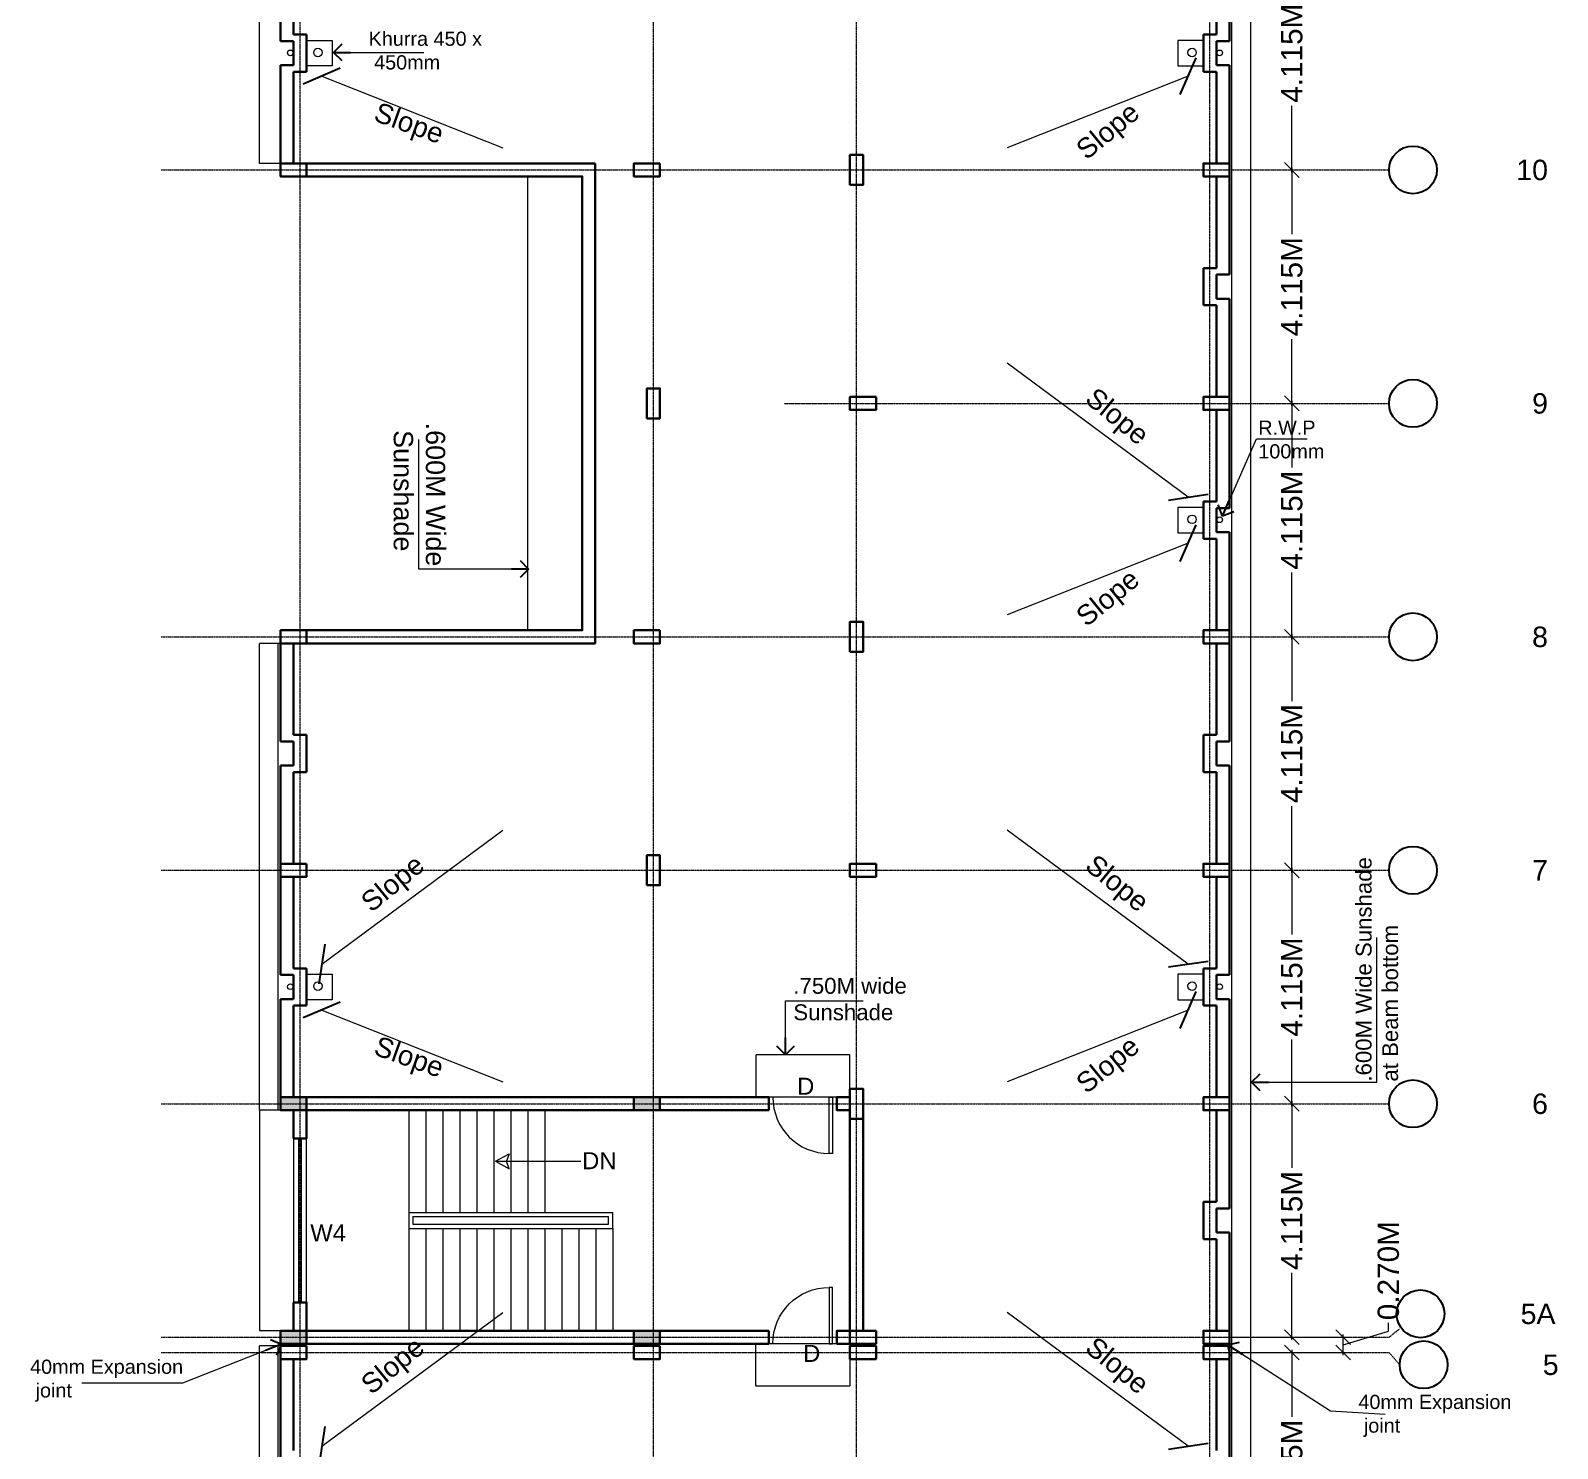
# Model space of a CAD drawing. Header units: metres. Extents: x 1545540 to 2027037, y 435419 to 693806.
# Drawn here: x 1779643 to 1806562, y 520735 to 545728 of the extents above; entities that cross this region are included whole.
import ezdxf

# ---------------------------------------------------------------- set-up
doc = ezdxf.new("R2010")
doc.units = ezdxf.units.M
doc.header["$LTSCALE"] = 1000
doc.header["$PDMODE"] = 35
doc.linetypes.add('CENTER', pattern=[2, 1.25, -0.25, 0.25, -0.25])
doc.linetypes.add('DASHED', pattern=[0.75, 0.5, -0.25])
doc.layers.get('Defpoints').update_dxf_attribs({"lineweight": 18})
for name, color, linetype, lineweight in [('- WALL', 7, 'Continuous', 30), ('Col-Hatch', 9, 'Continuous', 13), ('coloum hatch', 254, 'Continuous', 9), ('Column', 252, 'Continuous', 30), ('dimension', 6, 'Continuous', 13), ('Door', 54, 'Continuous', 13), ('elevation', 1, 'Continuous', 13), ('grid', 21, 'CENTER', 15), ('gride dimen', 3, 'Continuous', 13), ('Hidden', 1, 'DASHED', 18), ('line', 22, 'Continuous', 13), ('PIPE LINE', 117, 'Continuous', 15), ('Stair', 2, 'Continuous', 15), ('Text-1', 240, 'Continuous', 15), ('Text-2', 122, 'Continuous', 25), ('Text-Grid', 1, 'Continuous', 25), ('Window', 150, 'Continuous', 15), ('Window-Wall', 7, 'Continuous', 18)]:
    doc.layers.add(name, color=color, linetype=linetype, lineweight=lineweight)
doc.layers.add('text', color=7, linetype='Continuous')
doc.styles.add('dim-stylus bt', font='arial.ttf')
doc.styles.add('L120', font='simplex.shx', dxfattribs={"height": 1})
doc.styles.get("Standard").update_dxf_attribs({"font": 'arial.ttf'})
doc.dimstyles.new('1      100 (big)', dxfattribs={"dimscale": 75, "dimtxt": 5, "dimasz": 3.5, "dimexe": 1.5, "dimexo": 2, "dimgap": 1, "dimtad": 0, "dimdec": 3, "dimlfac": 0.001, "dimzin": 0, "dimdsep": 46, "dimtxsty": 'dim-stylus bt', "dimblk": 'OBLIQUE', "dimcen": 0, "dimdle": 0.6, "dimclrd": 256, "dimclre": 7, "dimclrt": 256, "dimadec": 0, "dimazin": 0, "dimtfac": 0.7, "dimtdec": 3, "dimtofl": 0, "dimtmove": 1, "dimatfit": 3, "dimldrblk": 'OPEN90', "dimfxl": 0, "dimtolj": 1, "dimtzin": 0, "dimlwd": 15, "dimlwe": 15, "dimarcsym": 0})
doc.dimstyles.new('AA1', dxfattribs={"dimtxt": 80, "dimasz": 80, "dimexe": 0.18, "dimexo": 40, "dimgap": 20, "dimtad": 1, "dimdec": 0, "dimzin": 0, "dimdsep": 46, "dimtxsty": 'Standard', "dimblk": 'OBLIQUE', "dimcen": 0.09, "dimclrd": 256, "dimclre": 256, "dimadec": 0, "dimazin": 0, "dimtfac": 1, "dimtdec": 0, "dimtofl": 0, "dimtmove": 2, "dimatfit": 3, "dimldrblk": 'OBLIQUE', "dimfxl": 0, "dimtolj": 1, "dimtzin": 0, "dimlwd": -1, "dimlwe": -1, "dimarcsym": 0})
pattern_1 = [(0, (293203.5, -101040.7), (0, 1397), [1016, -381]), (90, (293203.5, -101040.7), (-1397, 9e-14), [1016, -381])]

# ---------------------------------------------------------------- blocks, each defined once
blk = doc.blocks.new('_Oblique')
at = {"color": 0, "linetype": 'ByBlock', "lineweight": -2}
blk.add_line((-0.5, -0.5), (0.5, 0.5), dxfattribs=at)
blk = doc.blocks.new('*D126')
at = {"layer": 'Defpoints', "color": 0, "ltscale": 50, "transparency": 16777216}
for p in [(1801879, 522426), (1801879, 522426), (1801879, 518311)]:
    blk.add_point(p, dxfattribs=at)
at = {"layer": 'gride dimen', "color": 7, "lineweight": 15, "ltscale": 50, "transparency": 16777216}
for p, q in [((1801729, 522426), (1801767, 522426)), ((1801729, 518311), (1801767, 518311))]:
    blk.add_line(p, q, dxfattribs=at)
at = {"layer": 'gride dimen', "lineweight": 15, "ltscale": 50, "transparency": 16777216}
for p, q in [((1801879, 522471), (1801879, 521294)), ((1801879, 518266), (1801879, 519443))]:
    blk.add_line(p, q, dxfattribs=at)
at = {"layer": 'gride dimen', "lineweight": 15, "ltscale": 50, "transparency": 16777216, "xscale": 262.5, "yscale": 262.5, "zscale": 262.5}
for p, rotation in [((1801879, 522426), 90), ((1801879, 518311), 270)]:
    blk.add_blockref('_Oblique', p, dxfattribs=dict(at, rotation=rotation))
at = {"layer": 'gride dimen', "ltscale": 50, "transparency": 16777216, "insert": (1801879, 520368), "char_height": 375, "attachment_point": 5, "rotation": 90, "style": 'dim-stylus bt'}
blk.add_mtext('\\A1;4.115M', dxfattribs=at)
blk = doc.blocks.new('_Open90')
at = {"color": 0, "linetype": 'ByBlock', "lineweight": -2}
for p, q in [((0, 0), (-1, 0)), ((-0.5, 0.5), (0, 0)), ((0, 0), (-0.5, -0.5))]:
    blk.add_line(p, q, dxfattribs=at)
blk = doc.blocks.new('*D127')
at = {"layer": 'Defpoints', "color": 0, "ltscale": 50, "transparency": 16777216}
for p in [(1801879, 526811), (1801879, 526811), (1801879, 522696)]:
    blk.add_point(p, dxfattribs=at)
at = {"layer": 'gride dimen', "color": 7, "lineweight": 15, "ltscale": 50, "transparency": 16777216}
for p, q in [((1801729, 526811), (1801767, 526811)), ((1801729, 522696), (1801767, 522696))]:
    blk.add_line(p, q, dxfattribs=at)
at = {"layer": 'gride dimen', "lineweight": 15, "ltscale": 50, "transparency": 16777216}
for p, q in [((1801879, 526856), (1801879, 525679)), ((1801879, 522651), (1801879, 523828))]:
    blk.add_line(p, q, dxfattribs=at)
at = {"layer": 'gride dimen', "lineweight": 15, "ltscale": 50, "transparency": 16777216, "xscale": 262.5, "yscale": 262.5, "zscale": 262.5}
for p, rotation in [((1801879, 526811), 90), ((1801879, 522696), 270)]:
    blk.add_blockref('_Oblique', p, dxfattribs=dict(at, rotation=rotation))
at = {"layer": 'gride dimen', "ltscale": 50, "transparency": 16777216, "insert": (1801879, 524753), "char_height": 375, "attachment_point": 5, "rotation": 90, "style": 'dim-stylus bt'}
blk.add_mtext('\\A1;4.115M', dxfattribs=at)
blk = doc.blocks.new('*D128')
at = {"layer": 'Defpoints', "color": 0, "ltscale": 50, "transparency": 16777216}
for p in [(1801879, 530926), (1801879, 530926), (1801879, 526811)]:
    blk.add_point(p, dxfattribs=at)
at = {"layer": 'gride dimen', "color": 7, "lineweight": 15, "ltscale": 50, "transparency": 16777216}
for p, q in [((1801729, 530926), (1801767, 530926)), ((1801729, 526811), (1801767, 526811))]:
    blk.add_line(p, q, dxfattribs=at)
at = {"layer": 'gride dimen', "lineweight": 15, "ltscale": 50, "transparency": 16777216}
for p, q in [((1801879, 530971), (1801879, 529794)), ((1801879, 526766), (1801879, 527943))]:
    blk.add_line(p, q, dxfattribs=at)
at = {"layer": 'gride dimen', "lineweight": 15, "ltscale": 50, "transparency": 16777216, "xscale": 262.5, "yscale": 262.5, "zscale": 262.5}
for p, rotation in [((1801879, 530926), 90), ((1801879, 526811), 270)]:
    blk.add_blockref('_Oblique', p, dxfattribs=dict(at, rotation=rotation))
at = {"layer": 'gride dimen', "ltscale": 50, "transparency": 16777216, "insert": (1801879, 528868), "char_height": 375, "attachment_point": 5, "rotation": 90, "style": 'dim-stylus bt'}
blk.add_mtext('\\A1;4.115M', dxfattribs=at)
blk = doc.blocks.new('*D129')
at = {"layer": 'Defpoints', "color": 0, "ltscale": 50, "transparency": 16777216}
for p in [(1801879, 535041), (1801879, 535041), (1801879, 530926)]:
    blk.add_point(p, dxfattribs=at)
at = {"layer": 'gride dimen', "color": 7, "lineweight": 15, "ltscale": 50, "transparency": 16777216}
for p, q in [((1801729, 535041), (1801767, 535041)), ((1801729, 530926), (1801767, 530926))]:
    blk.add_line(p, q, dxfattribs=at)
at = {"layer": 'gride dimen', "lineweight": 15, "ltscale": 50, "transparency": 16777216}
for p, q in [((1801879, 535086), (1801879, 533909)), ((1801879, 530881), (1801879, 532058))]:
    blk.add_line(p, q, dxfattribs=at)
at = {"layer": 'gride dimen', "lineweight": 15, "ltscale": 50, "transparency": 16777216, "xscale": 262.5, "yscale": 262.5, "zscale": 262.5}
for p, rotation in [((1801879, 535041), 90), ((1801879, 530926), 270)]:
    blk.add_blockref('_Oblique', p, dxfattribs=dict(at, rotation=rotation))
at = {"layer": 'gride dimen', "ltscale": 50, "transparency": 16777216, "insert": (1801879, 532983), "char_height": 375, "attachment_point": 5, "rotation": 90, "style": 'dim-stylus bt'}
blk.add_mtext('\\A1;4.115M', dxfattribs=at)
blk = doc.blocks.new('*D130')
at = {"layer": 'Defpoints', "color": 0, "ltscale": 50, "transparency": 16777216}
for p in [(1801879, 539156), (1801879, 539156), (1801879, 535041)]:
    blk.add_point(p, dxfattribs=at)
at = {"layer": 'gride dimen', "lineweight": 15, "ltscale": 50, "transparency": 16777216}
for p, q in [((1801879, 539201), (1801879, 538024)), ((1801879, 534996), (1801879, 536173))]:
    blk.add_line(p, q, dxfattribs=at)
at = {"layer": 'gride dimen', "color": 7, "lineweight": 15, "ltscale": 50, "transparency": 16777216}
for p, q in [((1801729, 539156), (1801767, 539156)), ((1801729, 535041), (1801767, 535041))]:
    blk.add_line(p, q, dxfattribs=at)
at = {"layer": 'gride dimen', "lineweight": 15, "ltscale": 50, "transparency": 16777216, "xscale": 262.5, "yscale": 262.5, "zscale": 262.5}
for p, rotation in [((1801879, 539156), 90), ((1801879, 535041), 270)]:
    blk.add_blockref('_Oblique', p, dxfattribs=dict(at, rotation=rotation))
at = {"layer": 'gride dimen', "ltscale": 50, "transparency": 16777216, "insert": (1801879, 537098), "char_height": 375, "attachment_point": 5, "rotation": 90, "style": 'dim-stylus bt'}
blk.add_mtext('\\A1;4.115M', dxfattribs=at)
blk = doc.blocks.new('*D131')
at = {"layer": 'Defpoints', "color": 0, "ltscale": 50, "transparency": 16777216}
for p in [(1801879, 543271), (1801879, 543271), (1801879, 539156)]:
    blk.add_point(p, dxfattribs=at)
at = {"layer": 'gride dimen', "color": 7, "lineweight": 15, "ltscale": 50, "transparency": 16777216}
for p, q in [((1801729, 543271), (1801767, 543271)), ((1801729, 539156), (1801767, 539156))]:
    blk.add_line(p, q, dxfattribs=at)
at = {"layer": 'gride dimen', "lineweight": 15, "ltscale": 50, "transparency": 16777216}
for p, q in [((1801879, 543316), (1801879, 542139)), ((1801879, 539111), (1801879, 540288))]:
    blk.add_line(p, q, dxfattribs=at)
at = {"layer": 'gride dimen', "lineweight": 15, "ltscale": 50, "transparency": 16777216, "xscale": 262.5, "yscale": 262.5, "zscale": 262.5}
for p, rotation in [((1801879, 543271), 90), ((1801879, 539156), 270)]:
    blk.add_blockref('_Oblique', p, dxfattribs=dict(at, rotation=rotation))
at = {"layer": 'gride dimen', "ltscale": 50, "transparency": 16777216, "insert": (1801879, 541213), "char_height": 375, "attachment_point": 5, "rotation": 90, "style": 'dim-stylus bt'}
blk.add_mtext('\\A1;4.115M', dxfattribs=at)
blk = doc.blocks.new('*D132')
at = {"layer": 'Defpoints', "color": 0, "ltscale": 50, "transparency": 16777216}
for p in [(1801879, 547386), (1801879, 547386), (1801879, 543271)]:
    blk.add_point(p, dxfattribs=at)
at = {"layer": 'gride dimen', "color": 7, "lineweight": 15, "ltscale": 50, "transparency": 16777216}
for p, q in [((1801729, 547386), (1801767, 547386)), ((1801729, 543271), (1801767, 543271))]:
    blk.add_line(p, q, dxfattribs=at)
at = {"layer": 'gride dimen', "lineweight": 15, "ltscale": 50, "transparency": 16777216}
for p, q in [((1801879, 547431), (1801879, 546254)), ((1801879, 543226), (1801879, 544403))]:
    blk.add_line(p, q, dxfattribs=at)
at = {"layer": 'gride dimen', "lineweight": 15, "ltscale": 50, "transparency": 16777216, "xscale": 262.5, "yscale": 262.5, "zscale": 262.5}
for p, rotation in [((1801879, 547386), 90), ((1801879, 543271), 270)]:
    blk.add_blockref('_Oblique', p, dxfattribs=dict(at, rotation=rotation))
at = {"layer": 'gride dimen', "ltscale": 50, "transparency": 16777216, "insert": (1801879, 545328), "char_height": 375, "attachment_point": 5, "rotation": 90, "style": 'dim-stylus bt'}
blk.add_mtext('\\A1;4.115M', dxfattribs=at)
blk = doc.blocks.new('*D137')
at = {"layer": 'Defpoints', "color": 0, "ltscale": 50, "transparency": 16777216}
for p in [(1800549, 522696), (1802783, 522696), (1800549, 522426)]:
    blk.add_point(p, dxfattribs=at)
at = {"layer": 'gride dimen', "lineweight": 15, "ltscale": 50, "transparency": 16777216}
for p, q in [((1802783, 522561), (1803582, 522801)), ((1803582, 522801), (1803582, 522951)), ((1802783, 522381), (1802783, 522741))]:
    blk.add_line(p, q, dxfattribs=at)
at = {"layer": 'gride dimen', "color": 7, "lineweight": 15, "ltscale": 50, "transparency": 16777216}
for p, q in [((1800699, 522696), (1802896, 522696)), ((1800699, 522426), (1802896, 522426))]:
    blk.add_line(p, q, dxfattribs=at)
at = {"layer": 'gride dimen', "lineweight": 15, "ltscale": 50, "transparency": 16777216, "xscale": 262.5, "yscale": 262.5, "zscale": 262.5}
for p, rotation in [((1802783, 522696), 90), ((1802783, 522426), 270)]:
    blk.add_blockref('_Oblique', p, dxfattribs=dict(at, rotation=rotation))
at = {"layer": 'gride dimen', "ltscale": 50, "transparency": 16777216, "insert": (1803582, 523869), "char_height": 375, "attachment_point": 5, "rotation": 90, "style": 'dim-stylus bt'}
blk.add_mtext('\\A1;0.270M', dxfattribs=at)
blk = doc.blocks.new('CC')
at = {"layer": 'Col-Hatch', "ltscale": 0.05}
blk.add_hatch(color=256, dxfattribs=at).paths.add_polyline_path([(4078.606, 341.328), (4078.606, 341.098), (4079.066, 341.098), (4079.066, 341.328)])
at = {"layer": 'Column'}
blk.add_lwpolyline([(4078.606, 341.328), (4079.066, 341.328), (4079.066, 341.098), (4078.606, 341.098)], close=True, dxfattribs=at)
blk = doc.blocks.new('D1')
at = {"layer": 'Door', "ltscale": 0.05}
blk.add_line((1615726, 654826), (1615726, 656026), dxfattribs=at)
blk.add_lwpolyline([(1615726, 654904), (1614735, 654904), (1614735, 654964), (1615726, 654964), (1615726, 654904)], dxfattribs=at)
blk.add_arc((1615726, 654964), 992, 90, 180, dxfattribs=at)

msp = doc.modelspace()

# ---------------------------------------------------------------- hatches: boundary and pattern name
at = {"layer": 'Column'}
h = msp.add_hatch(dxfattribs=at)
h.set_pattern_fill('ANGLE', color=256, scale=200)
h.set_pattern_definition(pattern_1)
h.paths.add_polyline_path([(1794319.4031, 527075.9934), (1794089.4031, 527075.9934), (1794089.4031, 526545.9934), (1794319.4031, 526545.9934)])
h = msp.add_hatch(dxfattribs=at)
h.set_pattern_fill('ANGLE', color=256, scale=200)
h.set_pattern_definition(pattern_1)
h.paths.add_polyline_path([(1794549.4031, 522810.9935), (1794089.4031, 522810.9935), (1794089.4031, 522580.9935), (1794549.4031, 522580.9935)])

# ---------------------------------------------------------------- linework, layer by layer
at = {"layer": '- WALL'}
for p, q in [((1784049.4033, 547270.993), (1784049.4033, 545540.993)), ((1784279.4033, 547270.993), (1784279.4033, 545655.993)), ((1800549.403, 547270.993), (1800549.403, 545655.993)), ((1800779.403, 547270.993), (1800779.403, 545540.993)), ((1784279.4033, 545655.993), (1784509.4033, 545655.993)), ((1784509.4033, 545000.9931), (1784509.4033, 545655.993)), ((1800319.403, 545000.993), (1800319.403, 545655.993)), ((1800549.403, 545655.993), (1800319.403, 545655.993)), ((1784049.4033, 545540.993), (1784279.4033, 545540.993)), ((1784279.4033, 545115.993), (1784279.4033, 545540.993)), ((1800549.403, 545115.993), (1800549.403, 545540.993)), ((1800779.403, 545540.993), (1800549.403, 545540.993)), ((1784279.4033, 545115.993), (1784049.4033, 545115.993)), ((1784049.4033, 543385.9931), (1784049.4033, 545115.993)), ((1800549.403, 545115.993), (1800779.403, 545115.993)), ((1800779.403, 543385.9931), (1800779.403, 545115.993)), ((1784509.4033, 545000.9931), (1784279.4033, 545000.9931)), ((1784279.4033, 543385.9931), (1784279.4033, 545000.9931)), ((1800319.403, 545000.993), (1800549.403, 545000.993)), ((1800549.403, 543385.9931), (1800549.403, 545000.993)), ((1784509.4033, 543385.9931), (1789599.4032, 543385.9931)), ((1800549.403, 543155.9931), (1800549.403, 541540.9931)), ((1800779.403, 543155.9931), (1800779.403, 541425.9931)), ((1800319.403, 540885.9931), (1800319.403, 541540.9931)), ((1800549.403, 541540.9931), (1800319.403, 541540.9931)), ((1800549.403, 541000.9931), (1800549.403, 541425.9931)), ((1800779.403, 541425.9931), (1800549.403, 541425.9931)), ((1800319.403, 540885.9931), (1800549.403, 540885.9931)), ((1800549.403, 541000.9931), (1800779.403, 541000.9931)), ((1800549.403, 539270.9932), (1800549.403, 540885.9931)), ((1800779.403, 539270.9932), (1800779.403, 541000.9931)), ((1800549.403, 539040.9932), (1800549.403, 537425.9932)), ((1800779.403, 539040.9932), (1800779.403, 537310.9932)), ((1800319.403, 536770.9932), (1800319.403, 537425.9932)), ((1800549.403, 537425.9932), (1800319.403, 537425.9932)), ((1800549.403, 536885.9932), (1800549.403, 537310.9932)), ((1800779.403, 537310.9932), (1800549.403, 537310.9932)), ((1800319.403, 536770.9932), (1800549.403, 536770.9932)), ((1800549.403, 536885.9932), (1800779.403, 536885.9932)), ((1800549.403, 535155.9932), (1800549.403, 536770.9932)), ((1800779.403, 535155.9932), (1800779.403, 536885.9932)), ((1784049.4033, 534925.9932), (1784049.4033, 533195.9933)), ((1784279.4033, 534925.9932), (1784279.4033, 533310.9933)), ((1800549.403, 534925.9932), (1800549.403, 533310.9933)), ((1800779.403, 534925.9932), (1800779.403, 533195.9933)), ((1784279.4033, 533310.9933), (1784509.4033, 533310.9933)), ((1784509.4033, 532655.9933), (1784509.4033, 533310.9933)), ((1800319.403, 532655.9933), (1800319.403, 533310.9933)), ((1800549.403, 533310.9933), (1800319.403, 533310.9933)), ((1784049.4033, 533195.9933), (1784279.4033, 533195.9933)), ((1784279.4033, 532770.9933), (1784279.4033, 533195.9933)), ((1800549.403, 532770.9933), (1800549.403, 533195.9933)), ((1800779.403, 533195.9933), (1800549.403, 533195.9933)), ((1784279.4033, 532770.9933), (1784049.4033, 532770.9933)), ((1784049.4033, 531040.9933), (1784049.4033, 532770.9933)), ((1800549.403, 532770.9933), (1800779.403, 532770.9933)), ((1800779.403, 531040.9933), (1800779.403, 532770.9933)), ((1784509.4033, 532655.9933), (1784279.4033, 532655.9933)), ((1784279.4033, 531040.9933), (1784279.4033, 532655.9933)), ((1800319.403, 532655.9933), (1800549.403, 532655.9933)), ((1800549.403, 531040.9933), (1800549.403, 532655.9933)), ((1784049.4033, 530810.9933), (1784049.4033, 529080.9933)), ((1784279.4033, 530810.9933), (1784279.4033, 529195.9933)), ((1800549.403, 530810.9933), (1800549.403, 529195.9933)), ((1800779.403, 530810.9933), (1800779.403, 529080.9933)), ((1784049.4033, 529080.9933), (1784279.4033, 529080.9933)), ((1784279.4033, 529195.9933), (1784509.4033, 529195.9933)), ((1784279.4033, 528655.9934), (1784279.4033, 529080.9933)), ((1784509.4033, 528540.9934), (1784509.4033, 529195.9933)), ((1800319.403, 528540.9934), (1800319.403, 529195.9933)), ((1800549.403, 529195.9933), (1800319.403, 529195.9933)), ((1800549.403, 528655.9933), (1800549.403, 529080.9933)), ((1800779.403, 529080.9933), (1800549.403, 529080.9933)), ((1784279.4033, 528655.9934), (1784049.4033, 528655.9934)), ((1784049.4033, 526925.9934), (1784049.4033, 528655.9934)), ((1784509.4033, 528540.9934), (1784279.4033, 528540.9934)), ((1784279.4033, 526925.9934), (1784279.4033, 528540.9934)), ((1800319.403, 528540.9934), (1800549.403, 528540.9934)), ((1800549.403, 528655.9933), (1800779.403, 528655.9933)), ((1800549.403, 526925.9934), (1800549.403, 528540.9934)), ((1800779.403, 526925.9934), (1800779.403, 528655.9933)), ((1784509.4033, 526925.9934), (1790509.4032, 526925.9934)), ((1790739.4032, 526925.9934), (1790509.4032, 526925.9934)), ((1784509.4033, 526695.9934), (1790509.4032, 526695.9934)), ((1790739.4032, 526695.9934), (1790509.4032, 526695.9934)), ((1794089.4031, 526545.9934), (1794089.4031, 522810.9935)), ((1794319.4031, 522810.9935), (1794319.4031, 526545.9934)), ((1800549.403, 526695.9934), (1800549.403, 525080.9934)), ((1800779.403, 526695.9934), (1800779.403, 524965.9934)), ((1800319.403, 524425.9934), (1800319.403, 525080.9934)), ((1800549.403, 525080.9934), (1800319.403, 525080.9934)), ((1800549.403, 524540.9934), (1800549.403, 524965.9934)), ((1800779.403, 524965.9934), (1800549.403, 524965.9934)), ((1800319.403, 524425.9934), (1800549.403, 524425.9934)), ((1800549.403, 524540.9934), (1800779.403, 524540.9934)), ((1800549.403, 522810.9935), (1800549.403, 524425.9934)), ((1800779.403, 522810.9935), (1800779.403, 524540.9934)), ((1784509.4033, 522810.9935), (1790509.4032, 522810.9935)), ((1784509.4033, 522580.9935), (1790509.4032, 522580.9935)), ((1784049.4033, 522310.9935), (1784049.4033, 520580.9935)), ((1784279.4033, 522310.9935), (1784279.4033, 520695.9935)), ((1800549.403, 522310.9935), (1800549.403, 520695.9935)), ((1800779.403, 522310.9935), (1800779.403, 520580.9935))]:
    msp.add_line(p, q, dxfattribs=at)
at = {"layer": '- WALL', "ltscale": 0.05}
for p, q in [((1789599.4032, 543385.9931), (1789599.4032, 534925.9932)), ((1789599.4032, 534925.9932), (1784509.4033, 534925.9932)), ((1790739.4032, 526925.9934), (1792659.4031, 526925.9934)), ((1792659.4031, 526695.9934), (1792659.4031, 526925.9934)), ((1790739.4032, 526695.9934), (1792659.4031, 526695.9934)), ((1790739.4032, 522810.9935), (1792659.4031, 522810.9935)), ((1792659.4031, 522810.9935), (1792659.4031, 522580.9935)), ((1790739.4032, 522580.9935), (1792659.4031, 522580.9935))]:
    msp.add_line(p, q, dxfattribs=at)
at = {"layer": '- WALL'}
msp.add_lwpolyline([(1784279.4033, 535155.9932), (1789369.4032, 535155.9932), (1789369.4032, 543155.9931), (1784509.4033, 543155.9931)], dxfattribs=at)
for points in [[(1793859.4031, 526925.9934), (1793859.4031, 526695.9934), (1794089.4031, 526695.9934), (1794089.4031, 526925.9934)], [(1784279.4033, 526198.4933), (1784509.4033, 526198.4933), (1784509.4033, 526695.9934), (1784279.4033, 526695.9934)], [(1784279.4033, 523308.4933), (1784509.4033, 523308.4933), (1784509.4033, 522810.9931), (1784279.4033, 522810.9931)], [(1793859.4031, 522580.9935), (1793859.4031, 522810.9935), (1794089.4031, 522810.9935), (1794089.4031, 522580.9935)]]:
    msp.add_lwpolyline(points, close=True, dxfattribs=at)
at = {"layer": 'Column'}
for p, q in [((1794549.4031, 522540.9935), (1794089.4031, 522540.9935)), ((1794089.4031, 522540.9935), (1794089.4031, 522310.9935)), ((1794549.4031, 522310.9935), (1794549.4031, 522540.9935)), ((1794089.4031, 522310.9935), (1794549.4031, 522310.9935))]:
    msp.add_line(p, q, dxfattribs=at)
for points in [[(1794089.4031, 543005.9931), (1794319.4031, 543005.9931), (1794319.4031, 543535.9931), (1794089.4031, 543535.9931), (1794089.4031, 543005.9931)], [(1790509.4032, 538890.9932), (1790739.4032, 538890.9932), (1790739.4032, 539420.9932), (1790509.4032, 539420.9932), (1790509.4032, 538890.9932)], [(1794089.4031, 534775.9932), (1794319.4031, 534775.9932), (1794319.4031, 535305.9932), (1794089.4031, 535305.9932), (1794089.4031, 534775.9932)], [(1790509.4032, 530660.9933), (1790739.4032, 530660.9933), (1790739.4032, 531190.9933), (1790509.4032, 531190.9933), (1790509.4032, 530660.9933)], [(1794089.4031, 526545.9934), (1794319.4031, 526545.9934), (1794319.4031, 527075.9934), (1794089.4031, 527075.9934), (1794089.4031, 526545.9934)]]:
    msp.add_lwpolyline(points, dxfattribs=at)
for points in [[(1784509.4033, 543385.9931), (1784049.4033, 543385.9931), (1784049.4033, 543155.9931), (1784509.4033, 543155.9931)], [(1790739.4032, 543385.9931), (1790279.4032, 543385.9931), (1790279.4032, 543155.9931), (1790739.4032, 543155.9931)], [(1790739.4032, 543385.9931), (1790279.4032, 543385.9931), (1790279.4032, 543155.9931), (1790739.4032, 543155.9931)], [(1800779.403, 543385.9931), (1800319.403, 543385.9931), (1800319.403, 543155.9931), (1800779.403, 543155.9931)], [(1794549.4031, 539270.9932), (1794089.4031, 539270.9932), (1794089.4031, 539040.9932), (1794549.4031, 539040.9932)], [(1800779.403, 539270.9932), (1800319.403, 539270.9932), (1800319.403, 539040.9932), (1800779.403, 539040.9932)], [(1784509.4033, 535155.9932), (1784049.4033, 535155.9932), (1784049.4033, 534925.9932), (1784509.4033, 534925.9932)], [(1790739.4032, 535155.9932), (1790279.4032, 535155.9932), (1790279.4032, 534925.9932), (1790739.4032, 534925.9932)], [(1790739.4032, 535155.9932), (1790279.4032, 535155.9932), (1790279.4032, 534925.9932), (1790739.4032, 534925.9932)], [(1800779.403, 535155.9932), (1800319.403, 535155.9932), (1800319.403, 534925.9932), (1800779.403, 534925.9932)], [(1784509.4033, 531040.9933), (1784049.4033, 531040.9933), (1784049.4033, 530810.9933), (1784509.4033, 530810.9933)], [(1794549.4031, 531040.9933), (1794089.4031, 531040.9933), (1794089.4031, 530810.9933), (1794549.4031, 530810.9933)], [(1800779.403, 531040.9933), (1800319.403, 531040.9933), (1800319.403, 530810.9933), (1800779.403, 530810.9933)], [(1800779.403, 526925.9934), (1800319.403, 526925.9934), (1800319.403, 526695.9934), (1800779.403, 526695.9934)], [(1794549.4031, 522810.9935), (1794089.4031, 522810.9935), (1794089.4031, 522580.9935), (1794549.4031, 522580.9935)], [(1800779.403, 522810.9935), (1800319.403, 522810.9935), (1800319.403, 522580.9935), (1800779.403, 522580.9935)], [(1784509.4033, 522540.9935), (1784049.4033, 522540.9935), (1784049.4033, 522310.9935), (1784509.4033, 522310.9935)], [(1790739.4032, 522540.9935), (1790279.4032, 522540.9935), (1790279.4032, 522310.9935), (1790739.4032, 522310.9935)], [(1800779.403, 522540.9935), (1800319.403, 522540.9935), (1800319.403, 522310.9935), (1800779.403, 522310.9935)]]:
    msp.add_lwpolyline(points, close=True, dxfattribs=at)
at = {"layer": 'elevation'}
for p, q in [((1787840.8118, 525795.9933), (1788081.9688, 525926.9365)), ((1787840.8118, 525795.9933), (1789341.7644, 525795.9933)), ((1787840.8118, 525795.9933), (1788081.9688, 525665.0501)), ((1788081.9688, 525926.9365), (1788036.0272, 525795.9933)), ((1788081.9688, 525665.0501), (1788036.0272, 525795.9933))]:
    msp.add_line(p, q, dxfattribs=at)
at = {"layer": 'grid', "ltscale": 0.01}
for p, q in [((1784394.4033, 505697.7037), (1784394.4033, 576580.0684)), ((1790624.4032, 505742.5033), (1790624.4032, 576580.0684)), ((1794204.4031, 505737.7037), (1794204.4031, 576580.0684)), ((1800434.403, 505467.7037), (1800434.403, 576580.0684)), ((1781946.3571, 543270.9931), (1803593.0259, 543270.9931)), ((1792934.5481, 539155.9932), (1803593.0259, 539155.9932)), ((1781946.3571, 535040.9932), (1803593.0259, 535040.9932)), ((1781946.3571, 530925.9933), (1803593.0259, 530925.9933)), ((1781946.3571, 526810.9934), (1803593.0259, 526810.9934)), ((1803593.0259, 522695.9935), (1803779.6937, 522842.8957)), ((1781946.3571, 522695.9935), (1803593.0259, 522695.9935)), ((1781946.3571, 522425.9935), (1803593.0259, 522425.9935)), ((1803593.0259, 522425.9935), (1803781.3913, 522210.2947))]:
    msp.add_line(p, q, dxfattribs=at)
at = {"layer": 'Hidden', "color": 1, "ltscale": 0.005}
for p, q in [((1801149.403, 563730.9927), (1801149.403, 506080.9938)), ((1783679.4033, 543385.9931), (1783679.4033, 559615.9928)), ((1784279.4033, 543385.9931), (1783679.4033, 543385.9931)), ((1788409.4032, 535155.9932), (1788409.4032, 543155.9931)), ((1788409.4032, 535155.9932), (1788409.4032, 543155.9931)), ((1784279.4033, 534925.9932), (1783679.4033, 534925.9932)), ((1783679.4033, 526695.9934), (1783679.4033, 534925.9932)), ((1784279.4033, 526695.9934), (1783679.4033, 526695.9934)), ((1783679.4033, 526695.9934), (1783679.4033, 522810.9935)), ((1784279.4033, 522810.9935), (1783679.4033, 522810.9935)), ((1784279.4033, 522540.9935), (1783679.4033, 522540.9935)), ((1783679.4033, 509965.9937), (1783679.4033, 522540.9935))]:
    msp.add_line(p, q, dxfattribs=at)
for points in [[(1794089.4031, 526925.9934), (1794089.4031, 527675.9934), (1792429.4031, 527675.9934), (1792429.4031, 526925.9934)], [(1794089.4031, 522580.9935), (1794089.4031, 521830.9935), (1792429.4031, 521830.9935), (1792429.4031, 522580.9935)]]:
    msp.add_lwpolyline(points, dxfattribs=at)
at = {"layer": 'PIPE LINE'}
for points in [[(1784509.4033, 545553.493), (1784959.4033, 545553.493), (1784959.4033, 545103.493), (1784509.4033, 545103.493)], [(1800319.403, 545553.493), (1799869.403, 545553.493), (1799869.403, 545103.493), (1800319.403, 545103.493)], [(1800319.403, 537323.4932), (1799869.403, 537323.4932), (1799869.403, 536873.4932), (1800319.403, 536873.4932)], [(1784509.4033, 529093.4933), (1784959.4033, 529093.4933), (1784959.4033, 528643.4933), (1784509.4033, 528643.4933)], [(1800319.403, 529093.4933), (1799869.403, 529093.4933), (1799869.403, 528643.4933), (1800319.403, 528643.4933)]]:
    msp.add_lwpolyline(points, close=True, dxfattribs=at)
for centre, radius in [((1784222.0376, 545333.97), 50), ((1784709.4033, 545342.041), 75), ((1800119.403, 545342.041), 75), ((1800606.7687, 545333.97), 50), ((1800119.403, 537112.0411), 75), ((1800606.7687, 537103.9701), 50), ((1784222.0376, 528873.9703), 50), ((1784709.4033, 528882.0413), 75), ((1800119.4029, 528882.0413), 75), ((1800606.7687, 528873.9703), 50)]:
    msp.add_circle(centre, radius, dxfattribs=at)
at = {"layer": 'Stair'}
for p, q in [((1790509.4032, 526925.9934), (1789839.4032, 526925.9934)), ((1786308.9789, 526695.9934), (1786308.9789, 522810.9931)), ((1786608.979, 526695.9934), (1786608.979, 524895.9933)), ((1786908.979, 526695.9934), (1786908.979, 524895.9933)), ((1787208.979, 526695.9934), (1787208.979, 524895.9933)), ((1787508.979, 526695.9934), (1787508.979, 524895.9933)), ((1787808.979, 526695.9934), (1787808.979, 524895.9933)), ((1788108.979, 526695.9934), (1788108.979, 524895.9933)), ((1788408.9791, 526695.9934), (1788408.9791, 524895.9933)), ((1788708.9791, 526695.9934), (1788708.9791, 524895.9933)), ((1790509.4032, 526695.9934), (1789539.4032, 526695.9934)), ((1786308.9789, 524895.9933), (1789908.9792, 524895.9933)), ((1786383.9789, 524820.9933), (1789833.9792, 524820.9933)), ((1786383.9789, 524820.9933), (1786383.9789, 524685.9933)), ((1786383.9789, 524685.9933), (1789833.9792, 524685.9933)), ((1789833.9792, 524685.9933), (1789833.9792, 524820.9933)), ((1789908.9792, 524610.9933), (1789908.9792, 524895.9933)), ((1786308.9789, 524610.9933), (1789908.9792, 524610.9933)), ((1786608.979, 524610.9933), (1786608.979, 522810.9931)), ((1786908.979, 524610.9933), (1786908.979, 522810.9931)), ((1787208.979, 524610.9933), (1787208.979, 522810.9931)), ((1787508.979, 524610.9933), (1787508.979, 522810.9931)), ((1787808.979, 524610.9933), (1787808.979, 522810.9931)), ((1788108.979, 524610.9933), (1788108.979, 522810.9931)), ((1788408.9791, 524610.9933), (1788408.9791, 522810.9931)), ((1788708.9791, 524610.9933), (1788708.9791, 522810.9931)), ((1789008.9791, 524610.9933), (1789008.9791, 522810.9931)), ((1789308.9791, 524610.9933), (1789308.9791, 522810.9931)), ((1789608.9791, 524610.9933), (1789608.9791, 522810.9931)), ((1789908.9792, 524610.9933), (1789908.9792, 522810.9931))]:
    msp.add_line(p, q, dxfattribs=at)
at = {"layer": 'text', "ltscale": 0.05}
msp.add_line((1790739.4032, 543155.9931), (1790739.4032, 543385.9931), dxfattribs=at)
msp.add_line((1790739.4032, 543155.9931), (1790739.4032, 543385.9931), dxfattribs=at)
at = {"layer": 'Text-Grid'}
for centre in [(1804014.0377, 543270.9931), (1804014.0377, 539155.9932), (1804014.0377, 535040.9932), (1804014.0377, 530925.9933), (1804014.0377, 526810.9934), (1804147.1187, 523107.7219), (1804202.4031, 522210.2947)]:
    msp.add_circle(centre, 421.0118, dxfattribs=at)
at = {"layer": 'Window', "ltscale": 0.05}
for p, q in [((1784369.4033, 526198.4933), (1784369.4033, 523308.4933)), ((1784419.4033, 523308.4933), (1784419.4033, 526198.4933))]:
    msp.add_line(p, q, dxfattribs=at)
at = {"layer": 'Window-Wall'}
for p, q in [((1800819.403, 506080.9938), (1800819.403, 563730.9927)), ((1784009.4033, 526695.9934), (1784009.4033, 534925.9932)), ((1784279.4033, 526198.4933), (1784279.4033, 523308.4933)), ((1784509.4033, 523308.4933), (1784509.4033, 526198.4933)), ((1784009.4033, 510195.9937), (1784009.4033, 522540.9935))]:
    msp.add_line(p, q, dxfattribs=at)

# ---------------------------------------------------------------- block references
at = {"layer": 'coloum hatch', "ltscale": 0.05, "xscale": -999.9999814325156, "yscale": 999.9999814325156, "zscale": 999.9999814325156}
for p in [(5863115.3474, 185597.8909), (5863115.3474, 181482.8909)]:
    msp.add_blockref('CC', p, dxfattribs=at)
at = {"layer": 'Column', "xscale": -999.9999814325156, "yscale": 999.9999814325156, "zscale": 999.9999814325156}
for p in [(5869345.3473, 185597.8909), (5869345.3473, 181482.8909)]:
    msp.add_blockref('CC', p, dxfattribs=at)
at = {"layer": 'Door', "ltscale": 0.05, "rotation": 90}
msp.add_blockref('D1', (2448685.2322, -1088800.1154), dxfattribs=at)
at = {"layer": 'Door', "ltscale": 0.05, "xscale": -1, "rotation": 90}
msp.add_blockref('D1', (2448685.2322, 2138307.1022), dxfattribs=at)

# ---------------------------------------------------------------- texts
at = {"layer": 'text', "attachment_point": 1, "style": 'L120'}
for s, insert, char_height, width, rotation in [('{\\fArial|b0|i0|c0|p34;Khurra 450 x\\P 450mm}', (1785602.4405, 545708.6792), 250, 4832.064043, 0.00000001), ('{\\fArial|b0|i0|c0|p34;.600M Wide\\P Sunshade}', (1786952.3812, 538817.1363), 339.999994, 6841.769914, 270.00000001), ('{\\fArial|b0|i0|c0|p34;R.W.P \\P100mm}', (1801287.6407, 538852.8968), 250, 4832.064043, 0.00000001), ('{\\fArial|b0|i0|c0|p34;.600M Wide Sunshade\\Pat Beam bottom}', (1803004.7345, 527201.3535), 280, 6841.769914, 90.00000001), ('{\\fArial|b0|i0|c0|p34;.750M wide \\PSunshade}', (1793090.8232, 529029.8184), 280, 6841.769914, 0.00000001), ('{\\fArial|b0|i0|c0|p34;40mm Expansion\\P joint}', (1779634.5503, 522300.5278), 249.999995, 4832.063954, 0.00000001), ('{\\fArial|b0|i0|c0|p34;40mm Expansion\\P joint}', (1803051.9807, 521680.1122), 249.999995, 4832.063954, 0.00000001)]:
    msp.add_mtext(s, dxfattribs=dict(at, insert=insert, char_height=char_height, width=width, rotation=rotation))
at = {"layer": 'Text-1', "char_height": 300, "width": 1299.406916, "attachment_point": 1, "rotation": 0.00000001, "style": 'L120'}
for s, insert in [('\\pi525.69;{\\fArial|b0|i0|c0|p34;D}', (1792631.8152, 527270.26)), ('\\pi380.4;{\\fArial|b0|i0|c0|p34;DN}', (1788986.7256, 525956.9757)), ('\\pi348.07;{\\fArial|b0|i0|c0|p34;W4}', (1784226.1496, 524684.1648)), ('\\pi525.69;{\\fArial|b0|i0|c0|p34;D}', (1792736.8109, 522560.9258))]:
    msp.add_mtext(s, dxfattribs=dict(at, insert=insert))
at = {"layer": 'Text-2', "char_height": 350, "width": 4451.620064, "attachment_point": 5, "style": 'dim-stylus bt'}
for insert, rotation in [((1786300.5051, 544050.6703), 340.39164551), ((1798663.3862, 543923.5055), 39.28374874), ((1798771.7597, 538890.1035), 320.71625126), ((1798663.3862, 535693.5057), 39.28374874), ((1786057.0465, 530660.1036), 39.28374874), ((1798771.7597, 530660.1036), 320.71625126), ((1786300.5051, 527590.6706), 340.39164551), ((1798663.3862, 527463.5058), 39.28374874), ((1786057.0465, 522160.1038), 39.28374874), ((1798771.7597, 522160.1038), 320.71625126)]:
    msp.add_mtext('Slope', dxfattribs=dict(at, insert=insert, rotation=rotation))
at = {"layer": 'Text-Grid', "char_height": 360.000023, "width": 4832.064347, "attachment_point": 3, "rotation": 359.99999997, "style": 'L120'}
for s, insert in [('{\\fArial|b0|i0|c0|p34;10}', (1806394.509, 543450.8411)), ('{\\fArial|b0|i0|c0|p34;9}', (1806394.509, 539335.8412)), ('{\\fArial|b0|i0|c0|p34;8}', (1806394.509, 535220.8413)), ('{\\fArial|b0|i0|c0|p34;7}', (1806394.509, 531105.8414)), ('{\\fArial|b0|i0|c0|p34;6}', (1806394.509, 526990.8414)), ('{\\fArial|b0|i0|c0|p34;5A}', (1806527.5901, 523287.57)), ('{\\fArial|b0|i0|c0|p34;5}', (1806582.8744, 522390.1428))]:
    msp.add_mtext(s, dxfattribs=dict(at, insert=insert))

# ---------------------------------------------------------------- dimensions: what is measured, and where the dimension line sits
at = {"layer": 'gride dimen', "ltscale": 50}
for base, p1, p2, picture, middle in [((1801879.3181, 547385.993), (1801879.3181, 543270.9931), (1801879.3181, 547385.993), '*D132', (1801879.3181, 545328.493)), ((1801879.3181, 543270.9931), (1801879.3181, 539155.9932), (1801879.3181, 543270.9931), '*D131', (1801879.3181, 541213.4931)), ((1801879.3181, 539155.9932), (1801879.3181, 535040.9932), (1801879.3181, 539155.9932), '*D130', (1801879.3181, 537098.4932)), ((1801879.3181, 535040.9932), (1801879.3181, 530925.9933), (1801879.3181, 535040.9932), '*D129', (1801879.3181, 532983.4933)), ((1801879.3181, 530925.9933), (1801879.3181, 526810.9934), (1801879.3181, 530925.9933), '*D128', (1801879.3181, 528868.4933)), ((1801879.3181, 526810.9934), (1801879.3181, 522695.9935), (1801879.3181, 526810.9934), '*D127', (1801879.3181, 524753.4934)), ((1802783.0564, 522695.9935), (1800549.403, 522425.9935), (1800549.403, 522695.9935), '*D137', (1803582.451, 523025.8118)), ((1801879.3181, 522425.9935), (1801879.3181, 518310.9935), (1801879.3181, 522425.9935), '*D126', (1801879.3181, 520368.4935))]:
    dim = msp.add_linear_dim(base=base, p1=p1, p2=p2, angle=90, dimstyle='1      100 (big)', override={"dimpost": 'M\\X'}, dxfattribs=at)
    dim.commit()
    dim.dimension.update_dxf_attribs({"geometry": picture, "text_midpoint": middle})

# ---------------------------------------------------------------- leaders
at = {"layer": 'dimension', "ltscale": 50}
for points in [[(1784983.7222, 545342.1308), (1786576.0767, 545342.1308)], [(1788423.717, 536235.2593), (1786488.6754, 536235.2593), (1786488.6754, 538521.3273)], [(1800656.2843, 537168.9635), (1801253.0537, 538531.8685), (1802148.9136, 538531.8685)], [(1801170.0308, 527188.4284), (1803375.6142, 527188.4284), (1803375.6142, 529741.2662)], [(1792952.3663, 527675.9934), (1792952.3663, 528625.249), (1794322.897, 528625.249)], [(1784065.1125, 522573.264), (1782324.3051, 521883.3007), (1780548.4602, 521883.3007)], [(1800749.4385, 522560.9831), (1802557.7222, 521399.6857), (1803526.436, 521341.6615)]]:
    msp.add_leader(points, dimstyle='1      100 (big)', override={"dimtxt": 6, "dimasz": 4}, dxfattribs=at)
at = {"layer": 'line'}
for points in [[(1784775.8099, 544923.2312), (1787966.8926, 543658.5557)], [(1800052.9963, 544923.2312), (1796861.9136, 543658.5557)], [(1800052.9963, 537503.755), (1796861.9136, 539862.7795)], [(1800052.9963, 536693.2314), (1796861.9136, 535428.5559)], [(1784775.8099, 529273.7552), (1787966.8926, 531632.7797)], [(1800052.9963, 529273.7552), (1796861.9136, 531632.7797)], [(1784775.8099, 528463.2315), (1787966.8926, 527198.556)], [(1800052.9963, 528463.2315), (1796861.9136, 527198.556)], [(1784775.8099, 520773.7553), (1787966.8926, 523132.7799)], [(1800052.9963, 520773.7553), (1796861.9136, 523132.7799)]]:
    msp.add_leader(points, dimstyle='AA1', override={"dimasz": 500, "dimgap": 20, "dimtad": 0, "dimfxl": 4}, dxfattribs=at)

doc.saveas('drawing.dxf')
